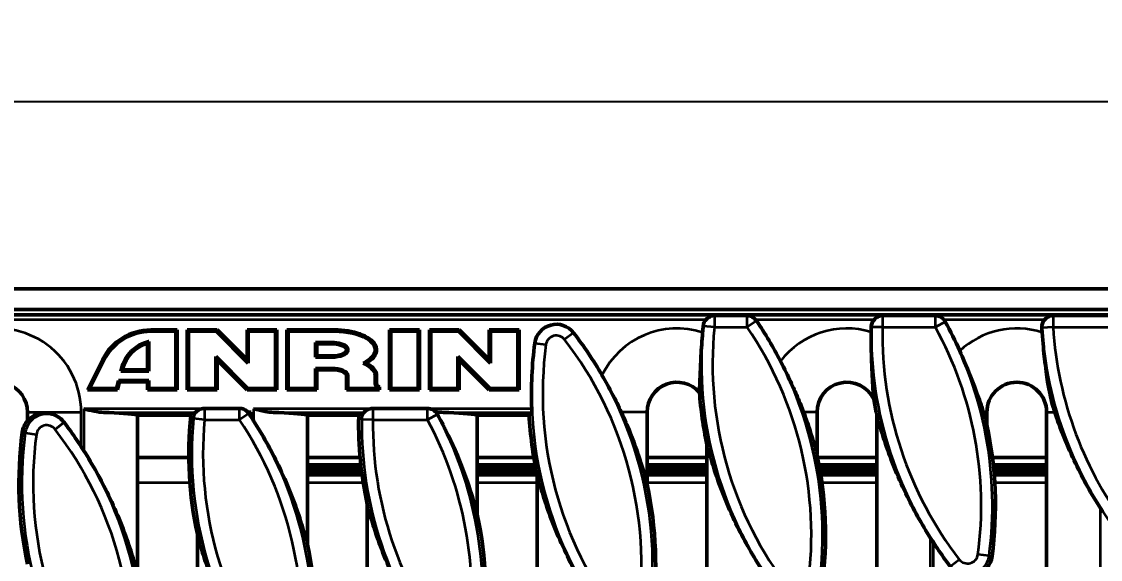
# Model space of a CAD drawing. Header units: millimetres. Extents: x 0 to 1485, y 0 to 1050.
# Drawn here: x 918.3 to 1062.7, y 536.8 to 608.7 of the extents above; entities that cross this region are included whole.
import ezdxf

# ---------------------------------------------------------------- set-up
doc = ezdxf.new("R2010")
doc.units = ezdxf.units.MM
doc.header["$LTSCALE"] = 2.5
for name, color, linetype, lineweight in [('Bemaßung (ISO)', 7, 'Continuous', 25), ('Sichtbar (ISO)', 7, 'Continuous', 50), ('Sichtbar schmal (ISO)', 7, 'Continuous', 35)]:
    doc.layers.add(name, color=color, linetype=linetype, lineweight=lineweight)
doc.styles.add('TXT 3_5', font='isocpeur.ttf')
doc.dimstyles.new('Anrin Standard (DIN)', dxfattribs={"dimscale": 2.5, "dimtxt": 3.5, "dimasz": 2.5, "dimexe": 2, "dimexo": 0, "dimgap": 0.8, "dimtad": 1, "dimrnd": 1e-08, "dimtxsty": 'TXT 3_5', "dimcen": 0.09, "dimdle": 10, "dimclrd": 256, "dimclre": 256, "dimclrt": 256, "dimadec": 0, "dimazin": 2, "dimtfac": 0.714286, "dimtmove": 0, "dimatfit": 3, "dimfxl": 1, "dimtolj": 1, "dimlwd": -1, "dimlwe": -1, "dimarcsym": 0})

# ---------------------------------------------------------------- blocks, each defined once
blk = doc.blocks.new('*D13')
at = {"layer": 'Bemaßung (ISO)', "transparency": 16777216}
for p, q in [((389.9, 570.2), (389.9, 602.95)), ((1394.9, 572.95), (1394.9, 602.95)), ((1388.65, 597.95), (396.15, 597.95))]:
    blk.add_line(p, q, dxfattribs=at)
for points in [[(396.15, 599), (396.15, 596.91), (389.9, 597.95)], [(1388.65, 599), (1388.65, 596.91), (1394.9, 597.95)]]:
    blk.add_solid(points, dxfattribs=at)
at = {"layer": 'Defpoints', "color": 0, "transparency": 16777216}
for p in [(389.9, 597.95), (1394.9, 572.95), (389.9, 570.2)]:
    blk.add_point(p, dxfattribs=at)
at = {"layer": 'Bemaßung (ISO)', "transparency": 16777216, "insert": (881.85, 608.7), "char_height": 8.75, "attachment_point": 1, "style": 'TXT 3_5'}
blk.add_mtext('\\A1;1005', dxfattribs=at)

msp = doc.modelspace()

# ---------------------------------------------------------------- linework, layer by layer
at = {"layer": 'Sichtbar (ISO)'}
for p, q in [((389.905, 572.955), (1394.905, 572.955)), ((389.905, 570.205), (1394.905, 570.205)), ((1391.644, 569.455), (893.166, 569.455)), ((935.645, 567.455), (939.173, 567.455)), ((939.173, 567.455), (938.997, 567.278)), ((939.173, 567.455), (939.173, 559.455)), ((940.506, 567.455), (944.506, 567.455)), ((940.506, 567.455), (940.682, 567.278)), ((940.506, 559.455), (940.506, 567.455)), ((944.506, 567.455), (944.433, 567.278)), ((944.506, 567.455), (948.506, 563.455)), ((948.506, 567.455), (948.682, 567.278)), ((948.506, 563.455), (948.506, 567.455)), ((948.506, 567.455), (952.506, 567.455)), ((952.506, 567.455), (952.33, 567.278)), ((952.506, 567.455), (952.506, 559.455)), ((953.839, 567.455), (954.015, 567.278)), ((953.839, 559.455), (953.839, 567.455)), ((953.839, 567.455), (960.239, 567.455)), ((967.572, 567.455), (967.748, 567.278)), ((967.572, 559.455), (967.572, 567.455)), ((967.572, 567.455), (971.572, 567.455)), ((971.572, 567.455), (971.396, 567.278)), ((971.572, 567.455), (971.572, 559.455)), ((972.905, 567.455), (976.905, 567.455)), ((972.905, 567.455), (973.081, 567.278)), ((972.905, 559.455), (972.905, 567.455)), ((976.905, 567.455), (976.832, 567.278)), ((976.905, 567.455), (980.905, 563.455)), ((980.905, 567.455), (981.081, 567.278)), ((980.905, 563.455), (980.905, 567.455)), ((980.905, 567.455), (984.905, 567.455)), ((984.905, 567.455), (984.729, 567.278)), ((984.905, 567.455), (984.905, 559.455)), ((935.349, 565.894), (935.349, 561.945)), ((935.645, 567.278), (938.997, 567.278)), ((938.997, 567.278), (938.997, 559.631)), ((940.682, 567.278), (944.433, 567.278)), ((940.682, 559.631), (940.682, 567.278)), ((944.433, 567.278), (948.682, 563.029)), ((948.682, 563.029), (948.682, 567.278)), ((948.682, 567.278), (952.33, 567.278)), ((952.33, 567.278), (952.33, 559.631)), ((954.015, 559.631), (954.015, 567.278)), ((954.015, 567.278), (960.239, 567.278)), ((967.748, 559.631), (967.748, 567.278)), ((967.748, 567.278), (971.396, 567.278)), ((971.396, 567.278), (971.396, 559.631)), ((973.081, 567.278), (976.832, 567.278)), ((973.081, 559.631), (973.081, 567.278)), ((976.832, 567.278), (981.081, 563.029)), ((981.081, 563.029), (981.081, 567.278)), ((981.081, 567.278), (984.729, 567.278)), ((984.729, 567.278), (984.729, 559.631)), ((935.173, 562.121), (935.173, 565.665)), ((957.663, 563.812), (957.663, 565.764)), ((957.839, 565.588), (957.663, 565.764)), ((957.663, 565.764), (959.839, 565.764)), ((957.839, 565.588), (957.839, 563.988)), ((959.839, 565.588), (957.839, 565.588)), ((927.173, 559.455), (929.173, 563.455)), ((927.458, 559.631), (929.331, 563.376)), ((948.579, 559.631), (944.33, 563.88)), ((944.506, 563.455), (944.33, 563.88)), ((944.33, 563.88), (944.33, 559.631)), ((948.506, 559.455), (944.506, 563.455)), ((944.506, 563.455), (944.506, 559.455)), ((948.506, 563.455), (948.682, 563.029)), ((957.839, 563.988), (957.663, 563.812)), ((959.839, 563.812), (957.663, 563.812)), ((957.839, 563.988), (959.839, 563.988)), ((980.978, 559.631), (976.729, 563.88)), ((976.905, 563.455), (976.729, 563.88)), ((976.729, 563.88), (976.729, 559.631)), ((980.905, 559.455), (976.905, 563.455)), ((976.905, 563.455), (976.905, 559.455)), ((980.905, 563.455), (981.081, 563.029)), ((931.614, 561.945), (931.696, 562.276)), ((931.84, 562.121), (931.614, 561.945)), ((935.349, 561.945), (931.614, 561.945)), ((931.868, 562.233), (931.84, 562.121)), ((931.84, 562.121), (935.173, 562.121)), ((935.173, 562.121), (935.349, 561.945)), ((959.839, 562.298), (957.663, 562.298)), ((957.839, 562.121), (957.663, 562.298)), ((957.663, 562.298), (957.663, 559.631)), ((959.839, 562.121), (957.839, 562.121)), ((957.839, 562.121), (957.839, 559.455)), ((931.302, 560.698), (931.035, 559.631)), ((931.44, 560.521), (931.173, 559.455)), ((935.349, 560.698), (931.302, 560.698)), ((931.44, 560.521), (931.302, 560.698)), ((935.173, 560.521), (931.44, 560.521)), ((935.173, 560.521), (935.349, 560.698)), ((935.173, 559.455), (935.173, 560.521)), ((935.349, 559.631), (935.349, 560.698)), ((961.839, 559.455), (961.839, 561.321)), ((962.015, 559.631), (962.015, 561.321)), ((965.663, 561.321), (965.663, 560.255)), ((965.839, 561.321), (965.839, 560.255)), ((927.173, 559.455), (927.458, 559.631)), ((931.173, 559.455), (927.173, 559.455)), ((931.035, 559.631), (927.458, 559.631)), ((931.173, 559.455), (931.035, 559.631)), ((935.173, 559.455), (935.349, 559.631)), ((939.173, 559.455), (935.173, 559.455)), ((938.997, 559.631), (935.349, 559.631)), ((939.173, 559.455), (938.997, 559.631)), ((940.506, 559.455), (940.682, 559.631)), ((944.506, 559.455), (940.506, 559.455)), ((944.33, 559.631), (940.682, 559.631)), ((944.506, 559.455), (944.33, 559.631)), ((948.506, 559.455), (948.579, 559.631)), ((952.506, 559.455), (948.506, 559.455)), ((952.33, 559.631), (948.579, 559.631)), ((952.506, 559.455), (952.33, 559.631)), ((953.839, 559.455), (954.015, 559.631)), ((957.839, 559.455), (953.839, 559.455)), ((957.663, 559.631), (954.015, 559.631)), ((957.839, 559.455), (957.663, 559.631)), ((961.839, 559.455), (962.015, 559.631)), ((966.239, 559.455), (961.839, 559.455)), ((966.063, 559.631), (962.015, 559.631)), ((966.063, 559.706), (966.063, 559.631)), ((966.239, 559.455), (966.063, 559.631)), ((966.239, 559.855), (966.239, 559.455)), ((967.572, 559.455), (967.748, 559.631)), ((971.572, 559.455), (967.572, 559.455)), ((971.396, 559.631), (967.748, 559.631)), ((971.572, 559.455), (971.396, 559.631)), ((972.905, 559.455), (973.081, 559.631)), ((976.905, 559.455), (972.905, 559.455)), ((976.729, 559.631), (973.081, 559.631)), ((976.905, 559.455), (976.729, 559.631)), ((980.905, 559.455), (980.978, 559.631)), ((984.905, 559.455), (980.905, 559.455)), ((984.729, 559.631), (980.978, 559.631)), ((984.905, 559.455), (984.729, 559.631)), ((919.132, 555.355), (919.132, 556.455)), ((933.86, 556.061), (933.86, 534.771)), ((933.86, 556.061), (940.975, 556.061)), ((947.503, 556.955), (942.812, 556.955)), ((949.053, 556.455), (948.618, 556.455)), ((956.587, 556.061), (956.587, 538.771)), ((956.587, 556.061), (963.465, 556.061)), ((972.641, 556.955), (965.333, 556.955)), ((979.314, 556.061), (979.314, 542.771)), ((979.314, 556.061), (986.249, 556.061)), ((1002.041, 556.455), (1002.041, 546.771)), ((1024.769, 556.455), (1024.769, 550.771)), ((1032.769, 531.355), (1032.769, 556.139)), ((1047.496, 556.455), (1047.496, 554.771)), ((1055.496, 535.355), (1055.496, 556.455)), ((1010.041, 527.355), (1010.041, 552.139)), ((940.717, 550.39), (933.86, 550.39)), ((963.642, 550.39), (956.587, 550.39)), ((986.883, 550.39), (979.314, 550.39)), ((1010.041, 550.39), (1002.041, 550.39)), ((1032.769, 550.39), (1024.849, 550.39)), ((1055.496, 550.39), (1048.241, 550.39)), ((956.587, 549.414), (963.738, 549.414)), ((963.769, 549.133), (956.587, 549.133)), ((956.587, 549.065), (963.777, 549.065)), ((963.81, 548.784), (956.587, 548.784)), ((956.587, 548.716), (963.818, 548.716)), ((979.314, 549.414), (987.057, 549.414)), ((987.111, 549.133), (979.314, 549.133)), ((979.314, 549.065), (987.124, 549.065)), ((987.18, 548.784), (979.314, 548.784)), ((979.314, 548.716), (987.193, 548.716)), ((1002.041, 549.414), (1010.041, 549.414)), ((1010.041, 549.133), (1002.041, 549.133)), ((1002.041, 549.065), (1010.041, 549.065)), ((1010.041, 548.784), (1002.041, 548.784)), ((1002.041, 548.716), (1010.041, 548.716)), ((1025.041, 549.414), (1032.769, 549.414)), ((1032.769, 549.133), (1025.093, 549.133)), ((1025.105, 549.065), (1032.769, 549.065)), ((1032.769, 548.784), (1025.155, 548.784)), ((1025.167, 548.716), (1032.769, 548.716)), ((1048.354, 549.414), (1055.496, 549.414)), ((1055.496, 549.133), (1048.383, 549.133)), ((1048.39, 549.065), (1055.496, 549.065)), ((1055.496, 548.784), (1048.417, 548.784)), ((1048.423, 548.716), (1055.496, 548.716)), ((963.853, 548.435), (956.587, 548.435)), ((956.587, 548.367), (963.861, 548.367)), ((963.898, 548.086), (956.587, 548.086)), ((987.251, 548.435), (979.314, 548.435)), ((979.314, 548.367), (987.265, 548.367)), ((987.314, 548.086), (979.314, 548.086)), ((987.314, 523.355), (987.314, 548.139)), ((1010.041, 548.435), (1002.041, 548.435)), ((1002.041, 548.367), (1010.041, 548.367)), ((1010.041, 548.086), (1002.041, 548.086)), ((1032.769, 548.435), (1025.214, 548.435)), ((1025.226, 548.367), (1032.769, 548.367)), ((1032.769, 548.086), (1025.271, 548.086)), ((1055.496, 548.435), (1048.448, 548.435)), ((1048.454, 548.367), (1055.496, 548.367)), ((1055.496, 548.086), (1048.477, 548.086)), ((964.587, 519.355), (964.587, 544.139)), ((941.86, 515.355), (941.86, 540.139))]:
    msp.add_line(p, q, dxfattribs=at)
for centre, radius, start, end in [((935.645, 560.219), 7.236, 90, 153.43495), ((989.896, 565.3), 2.906, 37.6496, 172.3504), ((1060.172, 562.914), 50.882, 174.28834, 175.2669), ((974.638, 539.995), 50.882, 27.21708, 34.30378), ((1082.899, 566.914), 50.882, 178.93825, 179.71573), ((997.365, 543.995), 50.882, 23.94584, 28.85459), ((1105.626, 570.914), 50.882, 183.58115, 184.27317), ((935.645, 560.219), 7.06, 90, 153.43495), ((936.506, 561.073), 4.958, 103.49536, 165.96376), ((951.911, 535.995), 50.882, 29.94981, 37.6496), ((936.506, 561.073), 4.782, 106.1915, 165.96376), ((1037.444, 558.914), 50.882, 172.3504, 182.254), ((915.132, 556.455), 4, 0, 140.82077), ((966.239, 560.255), 0.576, 180, 252.1847), ((966.239, 560.255), 0.4, 180, 270), ((1006.041, 556.455), 4, 41.48052, 180), ((1028.769, 556.455), 4, 25.78225, 180), ((1051.496, 556.455), 4, 0, 180), ((1060.172, 562.914), 51.275, 184.26111, 192.13108), ((1082.899, 566.914), 51.275, 189.79087, 192.13108), ((991.99, 550.914), 51.275, 174.30482, 192.13108), ((906.456, 527.995), 50.882, 32.45081, 33.15705), ((1014.717, 554.914), 51.275, 178.91794, 192.13108), ((1037.444, 558.914), 51.275, 183.18965, 192.13108), ((921.714, 553.3), 3.3, 141.48132, 172.3504), ((997.365, 543.995), 51.275, 352.3504, 12.13108), ((969.263, 546.914), 51.275, 172.3504, 192.13108), ((883.729, 523.995), 50.882, 32.45081, 33.15705), ((974.638, 539.995), 51.275, 352.3504, 12.13108), ((951.911, 535.995), 51.275, 352.3504, 12.13108), ((929.184, 531.995), 51.275, 352.3504, 12.13108), ((1105.626, 570.914), 50.882, 212.45081, 213.15705), ((906.456, 527.995), 51.275, 352.3504, 12.13108), ((1082.899, 566.914), 50.882, 212.45081, 213.15705), ((1044.914, 537.609), 3.3, 321.48132, 352.3504)]:
    msp.add_arc(centre, radius, start, end, dxfattribs=at)
for centre in [(926.666, 555.755), (949.393, 555.755), (972.12, 555.755)]:
    msp.add_ellipse(centre, major_axis=(8, 0), ratio=0.0874887, start_param=0.4528166, end_param=1.2313742, dxfattribs=at)
for points, knots in [([(1009.543, 567.978), (1009.562, 568.173), (1009.619, 568.361), (1009.776, 568.655), (1009.857, 568.767), (1009.952, 568.865)], [0, 0, 0, 0, 0.058669393, 0.058669393, 0.099898614, 0.099898614, 0.099898614, 0.099898614]), ([(1010.993, 569.363), (1010.992, 569.363), (1010.99, 569.363), (1010.851, 569.355), (1010.714, 569.327), (1010.442, 569.229), (1010.315, 569.161), (1010.107, 569.014), (1010.024, 568.94), (1009.952, 568.865)], [-0.10534826, -0.10534826, -0.10534826, -0.10534826, -0.10488498, -0.10488498, -0.06848831, -0.06848831, -0.03118765, -0.03118765, -0.00003895, -0.00003895, -0.00003895, -0.00003895]), ([(1016.512, 568.865), (1016.441, 568.94), (1016.358, 569.013), (1016.141, 569.165), (1016.005, 569.236), (1015.726, 569.33), (1015.594, 569.356), (1015.46, 569.363), (1015.458, 569.363), (1015.456, 569.363)], [-0.14022886, -0.14022886, -0.14022886, -0.14022886, -0.09881861, -0.09881861, -0.04598162, -0.04598162, 0, 0, 0.00061914, 0.00061914, 0.00061914, 0.00061914]), ([(1032.026, 567.857), (1032.03, 568.053), (1032.071, 568.246), (1032.22, 568.588), (1032.319, 568.737), (1032.442, 568.865)], [0, 0, 0, 0, 0.05872558, 0.05872558, 0.11205513, 0.11205513, 0.11205513, 0.11205513]), ([(1033.481, 569.363), (1033.479, 569.363), (1033.477, 569.363), (1033.339, 569.355), (1033.202, 569.327), (1032.931, 569.229), (1032.805, 569.161), (1032.597, 569.014), (1032.514, 568.94), (1032.442, 568.865)], [-0.10535023, -0.10535023, -0.10535023, -0.10535023, -0.10488713, -0.10488713, -0.0685191, -0.0685191, -0.03124164, -0.03124164, -0.00004146, -0.00004146, -0.00004146, -0.00004146]), ([(1041.698, 568.865), (1041.627, 568.94), (1041.544, 569.013), (1041.327, 569.165), (1041.191, 569.236), (1040.914, 569.33), (1040.782, 569.356), (1040.648, 569.363), (1040.647, 569.363), (1040.645, 569.363)], [-0.13994986, -0.13994986, -0.13994986, -0.13994986, -0.09856553, -0.09856553, -0.04583584, -0.04583584, 0, 0, 0.00061759, 0.00061759, 0.00061759, 0.00061759]), ([(1054.844, 567.736), (1054.832, 567.931), (1054.858, 568.128), (1054.984, 568.497), (1055.081, 568.667), (1055.225, 568.831), (1055.241, 568.848), (1055.257, 568.865)], [0, 0, 0, 0, 0.05879228, 0.05879228, 0.11712178, 0.11712178, 0.12417037, 0.12417037, 0.12417037, 0.12417037]), ([(1056.293, 569.363), (1056.291, 569.363), (1056.289, 569.363), (1056.152, 569.355), (1056.015, 569.327), (1055.746, 569.23), (1055.62, 569.162), (1055.412, 569.014), (1055.329, 568.94), (1055.257, 568.865)], [-0.10535242, -0.10535242, -0.10535242, -0.10535242, -0.10488966, -0.10488966, -0.06855595, -0.06855595, -0.03130173, -0.03130173, -0.0000411, -0.0000411, -0.0000411, -0.0000411]), ([(960.239, 567.455), (961.451, 567.455), (962.658, 567.261), (963.624, 566.913), (964.613, 566.555), (965.34, 566.037), (965.655, 565.465), (965.87, 565.076), (965.896, 564.664), (965.732, 564.269), (965.541, 563.812), (965.093, 563.379), (964.448, 563.029)], [1.5707963, 1.5707963, 1.5707963, 1.5707963, 2.2198172, 2.2198172, 2.2198172, 2.8848889, 2.8848889, 2.8848889, 3.3373929, 3.3373929, 3.3373929, 3.8619871, 3.8619871, 3.8619871, 3.8619871]), ([(960.239, 567.278), (961.877, 567.278), (963.498, 566.905), (964.504, 566.313), (965.326, 565.829), (965.714, 565.235), (965.657, 564.677), (965.598, 564.098), (965.035, 563.48), (964.05, 563.028)], [1.5707963, 1.5707963, 1.5707963, 1.5707963, 2.4615269, 2.4615269, 2.4615269, 3.1897728, 3.1897728, 3.1897728, 3.9457153, 3.9457153, 3.9457153, 3.9457153]), ([(1009.038, 559.104), (1009.063, 559.586), (1009.088, 560.27), (1009.154, 561.985), (1009.192, 562.911), (1009.301, 564.936), (1009.373, 566.017), (1009.464, 567.113)], [-0.99778986, -0.99778986, -0.99778986, -0.99778986, -0.6522399, -0.6522399, -0.32969222, -0.32969222, 0, 0, 0, 0]), ([(1032.37, 558.195), (1032.313, 558.714), (1032.267, 559.313), (1032.164, 560.993), (1032.098, 562.243), (1032.026, 564.913), (1032.012, 566.029), (1032.018, 567.166)], [-1.2720715, -1.2720715, -1.2720715, -1.2720715, -0.8535903, -0.8535903, -0.3411502, -0.3411502, 0, 0, 0, 0]), ([(1056.584, 556.455), (1056.458, 556.837), (1056.347, 557.2), (1056.132, 557.985), (1056.035, 558.385), (1055.832, 559.339), (1055.732, 559.886), (1055.493, 561.381), (1055.355, 562.387), (1055.115, 564.492), (1054.991, 565.713), (1054.886, 567.123)], [-2.0490869, -2.0490869, -2.0490869, -2.0490869, -1.7382254, -1.7382254, -1.3968069, -1.3968069, -0.9794545, -0.9794545, -0.4241433, -0.4241433, 0, 0, 0, 0]), ([(959.839, 565.764), (960.28, 565.764), (960.719, 565.707), (961.081, 565.599), (961.453, 565.489), (961.746, 565.334), (961.906, 565.11), (962.015, 564.957), (962.045, 564.756), (961.973, 564.586), (961.877, 564.358), (961.648, 564.195), (961.348, 564.071), (960.945, 563.903), (960.394, 563.812), (959.839, 563.812)], [-1.5707963, -1.5707963, -1.5707963, -1.5707963, -0.9321678, -0.9321678, -0.9321678, -0.2777454, -0.2777454, -0.2777454, 0.1675129, 0.1675129, 0.1675129, 0.7660947, 0.7660947, 0.7660947, 1.5707963, 1.5707963, 1.5707963, 1.5707963]), ([(959.839, 563.988), (960.375, 563.988), (960.908, 564.079), (961.28, 564.233), (961.557, 564.348), (961.744, 564.497), (961.811, 564.655), (961.86, 564.772), (961.844, 564.893), (961.762, 565.007), (961.643, 565.175), (961.381, 565.326), (961.031, 565.43), (960.689, 565.532), (960.265, 565.588), (959.839, 565.588)], [-1.5707963, -1.5707963, -1.5707963, -1.5707963, -0.7660947, -0.7660947, -0.7660947, -0.1675129, -0.1675129, -0.1675129, 0.2777454, 0.2777454, 0.2777454, 0.9321678, 0.9321678, 0.9321678, 1.5707963, 1.5707963, 1.5707963, 1.5707963]), ([(1043.868, 564.647), (1044.24, 563.808), (1044.738, 562.658), (1045.82, 559.952), (1046.212, 558.897), (1046.701, 557.506), (1046.88, 556.966), (1047.029, 556.455)], [-0.69202354, -0.69202354, -0.69202354, -0.69202354, -0.42083364, -0.42083364, -0.17431744, -0.17431744, 0, 0, 0, 0]), ([(964.448, 563.029), (964.385, 563.029), (964.322, 563.028), (964.189, 563.028), (964.121, 563.028), (964.05, 563.028)], [0, 0, 0, 0, 0.05347709, 0.05347709, 0.1075548, 0.1075548, 0.1075548, 0.1075548]), ([(964.05, 563.028), (964.922, 562.633), (965.472, 562.112), (965.618, 561.621), (965.648, 561.52), (965.663, 561.421), (965.663, 561.321)], [2.3660499, 2.3660499, 2.3660499, 2.3660499, 3.01015472, 3.01015472, 3.01015472, 3.14159265, 3.14159265, 3.14159265, 3.14159265]), ([(964.448, 563.029), (964.835, 562.823), (965.151, 562.59), (965.383, 562.341), (965.683, 562.019), (965.839, 561.67), (965.839, 561.321)], [2.44667935, 2.44667935, 2.44667935, 2.44667935, 2.74908489, 2.74908489, 2.74908489, 3.14159265, 3.14159265, 3.14159265, 3.14159265]), ([(1019.886, 563.267), (1020.429, 562.212), (1020.89, 561.264), (1021.578, 559.798), (1021.87, 559.154), (1022.477, 557.744), (1022.743, 557.089), (1022.978, 556.455)], [-0.64931625, -0.64931625, -0.64931625, -0.64931625, -0.42027942, -0.42027942, -0.21300095, -0.21300095, 0, 0, 0, 0]), ([(962.015, 561.321), (962.015, 561.634), (961.739, 561.873), (961.365, 562.032), (960.96, 562.204), (960.402, 562.298), (959.839, 562.298)], [0, 0, 0, 0, 0.7546251, 0.7546251, 0.7546251, 1.5707963, 1.5707963, 1.5707963, 1.5707963]), ([(961.839, 561.321), (961.839, 561.424), (961.789, 561.526), (961.694, 561.62), (961.596, 561.718), (961.45, 561.807), (961.267, 561.882), (960.896, 562.033), (960.369, 562.121), (959.839, 562.121)], [0, 0, 0, 0, 0.3831645, 0.3831645, 0.3831645, 0.775805, 0.775805, 0.775805, 1.5707963, 1.5707963, 1.5707963, 1.5707963]), ([(995.998, 561.398), (996.515, 560.5), (996.979, 559.656), (997.826, 558.043), (998.225, 557.238), (998.587, 556.455)], [-0.50153279, -0.50153279, -0.50153279, -0.50153279, -0.26505984, -0.26505984, 0, 0, 0, 0]), ([(919.132, 555.355), (919.245, 555.464), (919.369, 555.571), (919.825, 555.907), (920.208, 556.107), (921.103, 556.347), (921.612, 556.396), (922.508, 556.2), (922.842, 556.077), (923.463, 555.706), (923.75, 555.456), (923.995, 555.151), (924.017, 555.123), (924.038, 555.093)], [1.26254133, 1.26254133, 1.26254133, 1.26254133, 1.35158407, 1.35158407, 1.56210439, 1.56210439, 1.77262471, 1.77262471, 1.88114821, 1.88114821, 1.9896717, 1.9896717, 2.0005996, 2.0005996, 2.0005996, 2.0005996]), ([(929.329, 556.415), (928.934, 556.427), (928.505, 556.495), (927.592, 556.68), (927.108, 556.802), (926.666, 556.913)], [0.55246104, 0.55246104, 0.55246104, 0.55246104, 0.67662117, 0.67662117, 0.81349865, 0.81349865, 0.81349865, 0.81349865]), ([(940.975, 556.061), (941.067, 556.139), (941.186, 556.218), (941.408, 556.334), (941.495, 556.375), (941.593, 556.415)], [0.03323691, 0.03323691, 0.03323691, 0.03323691, 0.30153158, 0.30153158, 0.43816029, 0.43816029, 0.43816029, 0.43816029]), ([(942.46, 556.913), (942.325, 556.88), (942.202, 556.831), (942.001, 556.725), (941.923, 556.673), (941.805, 556.586), (941.759, 556.548), (941.678, 556.479), (941.647, 556.452), (941.611, 556.425), (941.601, 556.418), (941.593, 556.415)], [-0.10168037, -0.10168037, -0.10168037, -0.10168037, -0.07271037, -0.07271037, -0.04866102, -0.04866102, -0.03037097, -0.03037097, -0.01134189, -0.01134189, -0.0003698, -0.0003698, -0.0003698, -0.0003698]), ([(947.503, 556.955), (947.698, 556.955), (947.89, 556.917), (948.207, 556.787), (948.334, 556.711), (948.509, 556.568), (948.566, 556.513), (948.618, 556.455)], [0, 0, 0, 0, 0.05847026, 0.05847026, 0.10270671, 0.10270671, 0.12626298, 0.12626298, 0.12626298, 0.12626298]), ([(952.057, 556.415), (951.694, 556.427), (951.275, 556.49), (950.442, 556.651), (949.871, 556.793), (949.393, 556.913)], [0.55438366, 0.55438366, 0.55438366, 0.55438366, 0.66590107, 0.66590107, 0.8136373, 0.8136373, 0.8136373, 0.8136373]), ([(963.465, 556.061), (963.547, 556.126), (963.646, 556.191), (963.859, 556.306), (963.975, 556.361), (964.11, 556.415)], [0.10079634, 0.10079634, 0.10079634, 0.10079634, 0.32227481, 0.32227481, 0.50529439, 0.50529439, 0.50529439, 0.50529439]), ([(964.981, 556.913), (964.85, 556.881), (964.731, 556.834), (964.53, 556.73), (964.45, 556.678), (964.329, 556.589), (964.282, 556.551), (964.198, 556.481), (964.167, 556.453), (964.13, 556.425), (964.118, 556.418), (964.11, 556.415)], [-0.10200151, -0.10200151, -0.10200151, -0.10200151, -0.07391118, -0.07391118, -0.0494095, -0.0494095, -0.03083819, -0.03083819, -0.01164178, -0.01164178, -0.00037031, -0.00037031, -0.00037031, -0.00037031]), ([(973.684, 556.552), (973.656, 556.575), (973.625, 556.6), (973.516, 556.682), (973.428, 556.739), (973.225, 556.841), (973.114, 556.884), (972.992, 556.913)], [-0.13808795, -0.13808795, -0.13808795, -0.13808795, -0.11804237, -0.11804237, -0.07623965, -0.07623965, -0.03622575, -0.03622575, -0.03622575, -0.03622575]), ([(973.967, 556.19), (974.373, 555.455), (974.756, 554.726), (975.958, 552.316), (976.783, 550.435), (978.191, 546.673), (978.774, 544.786), (979.252, 543.006), (979.283, 542.889), (979.314, 542.771)], [1.2287391, 1.2287391, 1.2287391, 1.2287391, 1.4712236, 1.4712236, 2.0498175, 2.0498175, 2.6284114, 2.6284114, 2.6680591, 2.6680591, 2.6680591, 2.6680591]), ([(986.602, 556.913), (986.605, 556.851), (986.606, 556.784), (986.607, 556.662), (986.606, 556.605), (986.603, 556.516), (986.6, 556.477), (986.592, 556.432), (986.588, 556.419), (986.584, 556.415)], [0.226831756, 0.226831756, 0.226831756, 0.226831756, 0.245478605, 0.245478605, 0.264297379, 0.264297379, 0.283170878, 0.283170878, 0.297936127, 0.297936127, 0.297936127, 0.297936127]), ([(998.587, 556.455), (998.879, 555.822), (999.153, 555.198), (999.976, 553.231), (1000.536, 551.734), (1001.263, 549.508), (1001.487, 548.769), (1001.815, 547.616), (1001.932, 547.186), (1002.041, 546.771)], [1.1023197, 1.1023197, 1.1023197, 1.1023197, 1.3067443, 1.3067443, 1.7644454, 1.7644454, 1.993296, 1.993296, 2.134279, 2.134279, 2.134279, 2.134279]), ([(1022.978, 556.455), (1023.397, 555.329), (1023.766, 554.226), (1024.304, 552.464), (1024.527, 551.681), (1024.742, 550.871), (1024.756, 550.821), (1024.769, 550.771)], [1.06682695, 1.06682695, 1.06682695, 1.06682695, 1.4210764, 1.4210764, 1.66411273, 1.66411273, 1.68009922, 1.68009922, 1.68009922, 1.68009922]), ([(1039.962, 539.612), (1038.782, 541.468), (1037.641, 543.499), (1035.483, 547.969), (1034.519, 550.424), (1033.513, 553.507), (1033.232, 554.441), (1032.908, 555.617), (1032.837, 555.88), (1032.769, 556.139)], [5.6103516, 5.6103516, 5.6103516, 5.6103516, 6.2568517, 6.2568517, 7.0090993, 7.0090993, 7.2966076, 7.2966076, 7.3803187, 7.3803187, 7.3803187, 7.3803187]), ([(1047.029, 556.455), (1047.145, 556.057), (1047.255, 555.667), (1047.403, 555.12), (1047.45, 554.947), (1047.496, 554.771)], [1.05515102, 1.05515102, 1.05515102, 1.05515102, 1.18615194, 1.18615194, 1.24442561, 1.24442561, 1.24442561, 1.24442561]), ([(1062.69, 543.612), (1061.51, 545.468), (1060.368, 547.499), (1058.245, 551.897), (1057.304, 554.277), (1056.584, 556.455)], [5.6103516, 5.6103516, 5.6103516, 5.6103516, 6.2568517, 6.2568517, 6.9867003, 6.9867003, 6.9867003, 6.9867003]), ([(924.038, 555.093), (924.268, 554.786), (924.493, 554.48), (925.257, 553.418), (925.799, 552.632), (926.326, 551.824)], [1.26948341, 1.26948341, 1.26948341, 1.26948341, 1.38189288, 1.38189288, 1.66495593, 1.66495593, 1.66495593, 1.66495593]), ([(949.393, 555.297), (950.573, 553.442), (951.715, 551.411), (953.872, 546.941), (954.836, 544.486), (955.843, 541.402), (956.123, 540.469), (956.448, 539.292), (956.519, 539.029), (956.587, 538.771)], [5.6103516, 5.6103516, 5.6103516, 5.6103516, 6.2568517, 6.2568517, 7.0090993, 7.0090993, 7.2966076, 7.2966076, 7.3803187, 7.3803187, 7.3803187, 7.3803187]), ([(1017.235, 535.612), (1016.055, 537.468), (1014.914, 539.499), (1012.756, 543.969), (1011.792, 546.424), (1010.786, 549.507), (1010.505, 550.441), (1010.18, 551.617), (1010.109, 551.88), (1010.041, 552.139)], [5.6103516, 5.6103516, 5.6103516, 5.6103516, 6.2568517, 6.2568517, 7.0090993, 7.0090993, 7.2966076, 7.2966076, 7.3803187, 7.3803187, 7.3803187, 7.3803187]), ([(926.666, 551.297), (927.846, 549.442), (928.987, 547.411), (931.145, 542.941), (932.109, 540.486), (933.115, 537.402), (933.396, 536.469), (933.721, 535.292), (933.791, 535.029), (933.86, 534.771)], [5.6103516, 5.6103516, 5.6103516, 5.6103516, 6.2568517, 6.2568517, 7.0090993, 7.0090993, 7.2966076, 7.2966076, 7.3803187, 7.3803187, 7.3803187, 7.3803187]), ([(994.508, 531.612), (993.328, 533.468), (992.186, 535.499), (990.028, 539.969), (989.065, 542.424), (988.058, 545.507), (987.777, 546.441), (987.453, 547.617), (987.382, 547.88), (987.314, 548.139)], [5.6103516, 5.6103516, 5.6103516, 5.6103516, 6.2568517, 6.2568517, 7.0090993, 7.0090993, 7.2966076, 7.2966076, 7.3803187, 7.3803187, 7.3803187, 7.3803187]), ([(971.781, 527.612), (970.601, 529.468), (969.459, 531.499), (967.301, 535.969), (966.338, 538.424), (965.331, 541.507), (965.05, 542.441), (964.726, 543.617), (964.655, 543.88), (964.587, 544.139)], [5.6103516, 5.6103516, 5.6103516, 5.6103516, 6.2568517, 6.2568517, 7.0090993, 7.0090993, 7.2966076, 7.2966076, 7.3803187, 7.3803187, 7.3803187, 7.3803187]), ([(949.053, 523.612), (947.873, 525.468), (946.732, 527.499), (944.574, 531.969), (943.61, 534.424), (942.604, 537.507), (942.323, 538.441), (941.998, 539.617), (941.928, 539.88), (941.86, 540.139)], [5.6103516, 5.6103516, 5.6103516, 5.6103516, 6.2568517, 6.2568517, 7.0090993, 7.0090993, 7.2966076, 7.2966076, 7.3803187, 7.3803187, 7.3803187, 7.3803187]), ([(1042.59, 535.816), (1041.992, 536.616), (1041.412, 537.431), (1040.686, 538.503), (1040.494, 538.792), (1040.302, 539.085)], [1.27448474, 1.27448474, 1.27448474, 1.27448474, 1.56019182, 1.56019182, 1.66317732, 1.66317732, 1.66317732, 1.66317732])]:
    msp.add_open_spline(points, degree=3, knots=knots, dxfattribs=at)
for points, degree in [([(1016.512, 568.865), (1016.57, 568.805), (1016.623, 568.74), (1016.67, 568.671)], 3), ([(1041.698, 568.865), (1041.789, 568.771), (1041.867, 568.665), (1041.93, 568.55)], 3), ([(935.173, 565.665), (935.259, 565.78), (935.349, 565.894)], 2), ([(966.239, 559.855), (966.165, 559.78), (966.063, 559.706)], 2), ([(940.975, 556.061), (940.972, 556.042), (940.97, 556.022), (940.968, 556.002)], 3), ([(942.46, 556.913), (942.575, 556.941), (942.693, 556.955), (942.812, 556.955)], 3), ([(948.62, 556.455), (948.665, 556.403), (948.707, 556.349), (948.745, 556.292)], 3), ([(948.745, 556.292), (948.848, 556.137), (948.951, 555.981), (949.053, 555.824)], 3), ([(963.465, 556.061), (963.457, 556.002), (963.452, 555.942), (963.451, 555.882)], 3), ([(964.981, 556.913), (965.096, 556.941), (965.214, 556.955), (965.333, 556.955)], 3), ([(972.641, 556.955), (972.759, 556.955), (972.877, 556.941), (972.992, 556.913)], 3), ([(973.684, 556.552), (973.722, 556.516), (973.758, 556.479), (973.792, 556.439)], 3), ([(974.784, 556.415), (974.437, 556.426), (974.064, 556.479), (973.684, 556.552)], 3), ([(973.792, 556.439), (973.859, 556.363), (973.917, 556.279), (973.967, 556.19)], 3), ([(986.249, 556.061), (986.416, 556.238), (986.584, 556.415)], 2)]:
    msp.add_open_spline(points, degree=degree, dxfattribs=at)
at = {"layer": 'Sichtbar schmal (ISO)'}
for p, q in [((1010.993, 569.363), (910.277, 569.363)), ((911.318, 568.865), (1009.952, 568.865)), ((1015.429, 569.312), (1011.04, 569.312)), ((1011.04, 569.312), (1011.04, 567.818)), ((1015.429, 567.818), (1015.429, 569.312)), ((1033.481, 569.363), (1015.456, 569.363)), ((1016.512, 568.865), (1032.442, 568.865)), ((1040.615, 569.312), (1033.531, 569.312)), ((1033.531, 569.312), (1033.531, 567.818)), ((1040.615, 567.818), (1040.615, 569.312)), ((1056.293, 569.363), (1040.645, 569.363)), ((1041.698, 568.865), (1055.257, 568.865)), ((1065.315, 569.312), (1056.347, 569.312)), ((1056.347, 569.312), (1056.347, 567.818)), ((935.645, 567.455), (935.645, 567.278)), ((960.239, 567.455), (960.239, 567.278)), ((1011.04, 567.818), (1009.553, 567.966)), ((1011.04, 567.818), (1015.429, 567.818)), ((1016.664, 568.66), (1015.429, 567.818)), ((1033.531, 567.818), (1032.037, 567.845)), ((1033.531, 567.818), (1040.615, 567.818)), ((1041.923, 568.539), (1040.615, 567.818)), ((1056.347, 567.818), (1054.856, 567.724)), ((1056.347, 567.818), (1065.315, 567.818)), ((992.188, 567.069), (991.005, 566.156)), ((992.188, 567.069), (992.197, 567.076)), ((959.839, 565.588), (959.839, 565.764)), ((987.027, 565.686), (987.016, 565.687)), ((987.027, 565.686), (988.508, 565.487)), ((929.173, 563.455), (929.331, 563.376)), ((959.839, 563.988), (959.839, 563.812)), ((931.868, 562.233), (931.696, 562.276)), ((959.839, 562.121), (959.839, 562.298)), ((961.839, 561.321), (962.015, 561.321)), ((965.839, 561.321), (965.663, 561.321)), ((965.839, 560.255), (965.663, 560.255)), ((919.132, 556.455), (926.326, 556.455)), ((926.326, 551.824), (926.326, 556.455)), ((926.666, 556.913), (926.666, 551.297)), ((942.46, 556.913), (926.666, 556.913)), ((929.329, 556.415), (941.593, 556.415)), ((942.823, 556.943), (942.823, 555.449)), ((947.496, 556.943), (942.823, 556.943)), ((947.496, 555.449), (947.496, 556.943)), ((948.739, 556.28), (947.496, 555.449)), ((949.053, 555.824), (949.053, 556.455)), ((949.393, 556.913), (949.393, 555.297)), ((964.981, 556.913), (949.393, 556.913)), ((952.057, 556.415), (964.11, 556.415)), ((965.344, 556.943), (965.344, 555.449)), ((972.634, 556.943), (965.344, 556.943)), ((972.634, 555.449), (972.634, 556.943)), ((973.949, 556.159), (972.634, 555.449)), ((986.602, 556.913), (972.992, 556.913)), ((974.784, 556.415), (986.584, 556.415)), ((1002.041, 556.455), (998.587, 556.455)), ((1024.769, 556.455), (1022.978, 556.455)), ((1047.496, 556.455), (1047.029, 556.455)), ((1055.496, 556.455), (1056.584, 556.455)), ((924.006, 555.069), (922.823, 554.156)), ((924.006, 555.069), (924.038, 555.093)), ((942.823, 555.449), (941.335, 555.586)), ((942.823, 555.449), (947.496, 555.449)), ((965.344, 555.449), (963.85, 555.465)), ((965.344, 555.449), (972.634, 555.449)), ((918.845, 553.686), (918.444, 553.74)), ((918.845, 553.686), (920.326, 553.487)), ((940.865, 546.992), (933.86, 546.992)), ((964.058, 546.992), (956.587, 546.992)), ((987.314, 546.992), (979.314, 546.992)), ((1010.041, 546.992), (1002.041, 546.992)), ((1032.769, 546.992), (1025.434, 546.992)), ((1055.496, 546.992), (1048.553, 546.992)), ((1062.69, 531.824), (1062.69, 543.612)), ((1039.962, 527.824), (1039.962, 539.612)), ((1040.302, 539.085), (1040.302, 527.297)), ((1047.783, 537.224), (1046.302, 537.423)), ((1047.783, 537.224), (1048.185, 537.17)), ((1042.622, 535.841), (1043.805, 536.754))]:
    msp.add_line(p, q, dxfattribs=at)
for centre, radius, start, end in [((915.132, 556.455), 11.194, 0, 107.39122), ((989.896, 565.3), 2.895, 37.6496, 172.3504), ((1006.041, 556.455), 11.194, 72.19826, 153.79529), ((1060.172, 562.914), 50.87, 174.30035, 217.6496), ((1060.172, 562.914), 49.376, 174.30035, 217.6496), ((974.638, 539.995), 49.376, 352.3504, 34.29677), ((974.638, 539.995), 50.87, 352.3504, 34.29677), ((1028.769, 556.455), 11.194, 73.12532, 142.51437), ((1082.899, 566.914), 50.87, 178.95127, 217.6496), ((1082.899, 566.914), 49.376, 178.95127, 217.6496), ((997.365, 543.995), 49.376, 352.3504, 28.84675), ((997.365, 543.995), 50.87, 352.3504, 28.84675), ((1051.496, 556.455), 11.194, 72.37058, 132.95792), ((1105.626, 570.914), 50.87, 183.59528, 217.6496), ((1105.626, 570.914), 49.376, 183.59528, 217.6496), ((989.896, 565.3), 1.401, 37.6496, 172.3504), ((951.911, 535.995), 49.376, 352.3504, 37.6496), ((951.911, 535.995), 50.87, 352.3504, 37.6496), ((1037.444, 558.914), 50.87, 172.3504, 217.6496), ((1037.444, 558.914), 49.376, 172.3504, 217.6496), ((921.714, 553.3), 2.895, 37.6496, 172.3504), ((906.456, 527.995), 50.87, 352.3504, 33.78037), ((929.184, 531.995), 50.87, 352.3504, 28.35934), ((921.714, 553.3), 1.401, 37.6496, 172.3504), ((883.729, 523.995), 50.87, 352.3504, 37.6496), ((991.99, 550.914), 50.87, 174.73023, 217.6496), ((991.99, 550.914), 49.376, 174.73023, 217.6496), ((906.456, 527.995), 49.376, 352.3504, 33.78037), ((1014.717, 554.914), 50.87, 179.37924, 217.6496), ((1014.717, 554.914), 49.376, 179.37924, 217.6496), ((929.184, 531.995), 49.376, 352.3504, 28.35934), ((969.263, 546.914), 50.87, 172.3504, 217.6496), ((969.263, 546.914), 49.376, 172.3504, 217.6496), ((883.729, 523.995), 49.376, 352.3504, 37.6496), ((1044.914, 537.609), 2.895, 217.6496, 352.3504), ((1044.914, 537.609), 1.401, 217.6496, 352.3504)]:
    msp.add_arc(centre, radius, start, end, dxfattribs=at)
for centre, major_axis, ratio, start_param, end_param in [((1011.04, 567.818), (-1.112, -1.007), 0.9931091, 3.9801687, 5.4446092), ((1015.429, 567.818), (-1.326, 0.701), 0.99514, 4.2282962, 5.1964817), ((1033.531, 567.818), (-1.07, -1.051), 0.992567, 3.9398721, 5.4849058), ((1040.615, 567.818), (-1.291, 0.763), 0.9948765, 4.180973, 5.2438049), ((1056.347, 567.818), (-1.027, -1.093), 0.9919323, 3.8996593, 5.5251187), ((942.823, 555.449), (-1.108, -1.011), 0.9930625, 3.9764432, 5.4483347), ((947.496, 555.449), (-1.323, 0.707), 0.9951168, 4.2238118, 5.2009662), ((965.344, 555.449), (-1.066, -1.055), 0.9925127, 3.9361653, 5.4886126), ((972.634, 555.449), (-1.288, 0.769), 0.9948507, 4.1767415, 5.2480365)]:
    msp.add_ellipse(centre, major_axis=major_axis, ratio=ratio, start_param=start_param, end_param=end_param, dxfattribs=at)
for points in [[(1011.03, 569.323), (1011.017, 569.337), (1011.005, 569.35), (1010.993, 569.363)], [(1011.04, 569.312), (1011.036, 569.316), (1011.033, 569.32), (1011.03, 569.323)], [(1015.435, 569.323), (1015.433, 569.32), (1015.431, 569.316), (1015.429, 569.312)], [(1015.456, 569.363), (1015.449, 569.35), (1015.442, 569.337), (1015.435, 569.323)], [(1033.52, 569.323), (1033.507, 569.337), (1033.494, 569.35), (1033.481, 569.363)], [(1033.531, 569.312), (1033.528, 569.316), (1033.524, 569.32), (1033.52, 569.323)], [(1040.621, 569.323), (1040.619, 569.32), (1040.617, 569.316), (1040.615, 569.312)], [(1040.645, 569.363), (1040.637, 569.35), (1040.629, 569.337), (1040.621, 569.323)], [(1056.335, 569.323), (1056.321, 569.337), (1056.307, 569.35), (1056.293, 569.363)], [(1056.347, 569.312), (1056.343, 569.316), (1056.339, 569.32), (1056.335, 569.323)], [(1009.543, 567.978), (1009.546, 567.974), (1009.55, 567.97), (1009.553, 567.966)], [(1016.664, 568.66), (1016.666, 568.664), (1016.668, 568.667), (1016.67, 568.671)], [(1032.026, 567.857), (1032.03, 567.853), (1032.034, 567.849), (1032.037, 567.845)], [(1041.923, 568.539), (1041.926, 568.543), (1041.928, 568.546), (1041.93, 568.55)], [(1054.844, 567.736), (1054.848, 567.732), (1054.852, 567.728), (1054.856, 567.724)], [(942.823, 556.943), (942.819, 556.947), (942.816, 556.951), (942.812, 556.955)], [(947.503, 556.955), (947.501, 556.951), (947.499, 556.947), (947.496, 556.943)], [(948.739, 556.28), (948.741, 556.284), (948.743, 556.288), (948.745, 556.292)], [(965.344, 556.943), (965.34, 556.947), (965.337, 556.951), (965.333, 556.955)], [(972.641, 556.955), (972.638, 556.951), (972.636, 556.947), (972.634, 556.943)], [(973.949, 556.159), (973.955, 556.169), (973.961, 556.179), (973.967, 556.19)]]:
    msp.add_open_spline(points, degree=3, dxfattribs=at)
for points, knots in [([(940.968, 556.002), (941.046, 555.913), (941.126, 555.823), (941.248, 555.684), (941.291, 555.635), (941.335, 555.586)], [-0.75523285, -0.75523285, -0.75523285, -0.75523285, -0.45359011, -0.45359011, -0.28893536, -0.28893536, -0.28893536, -0.28893536]), ([(963.451, 555.882), (963.537, 555.792), (963.622, 555.703), (963.756, 555.564), (963.803, 555.514), (963.85, 555.465)], [-0.75564941, -0.75564941, -0.75564941, -0.75564941, -0.45402192, -0.45402192, -0.28909655, -0.28909655, -0.28909655, -0.28909655])]:
    msp.add_open_spline(points, degree=3, knots=knots, dxfattribs=at)

# ---------------------------------------------------------------- dimensions: what is measured, and where the dimension line sits
at = {"layer": 'Bemaßung (ISO)'}
dim = msp.add_linear_dim(base=(389.905, 597.955), p1=(1394.905, 572.955), p2=(389.905, 570.205), angle=180, dimstyle='Anrin Standard (DIN)', override={"dimgap": 0.8, "dimdec": 2, "dimtol": 0, "dimlim": 0, "dimtp": 0, "dimtm": 0, "dimtdec": 2, "dimtofl": 0, "dimatfit": 1}, dxfattribs=at)
dim.commit()
dim.dimension.update_dxf_attribs({"geometry": '*D13', "text_midpoint": (892.355, 597.955), "dimtype": 160})

doc.saveas('drawing.dxf')
